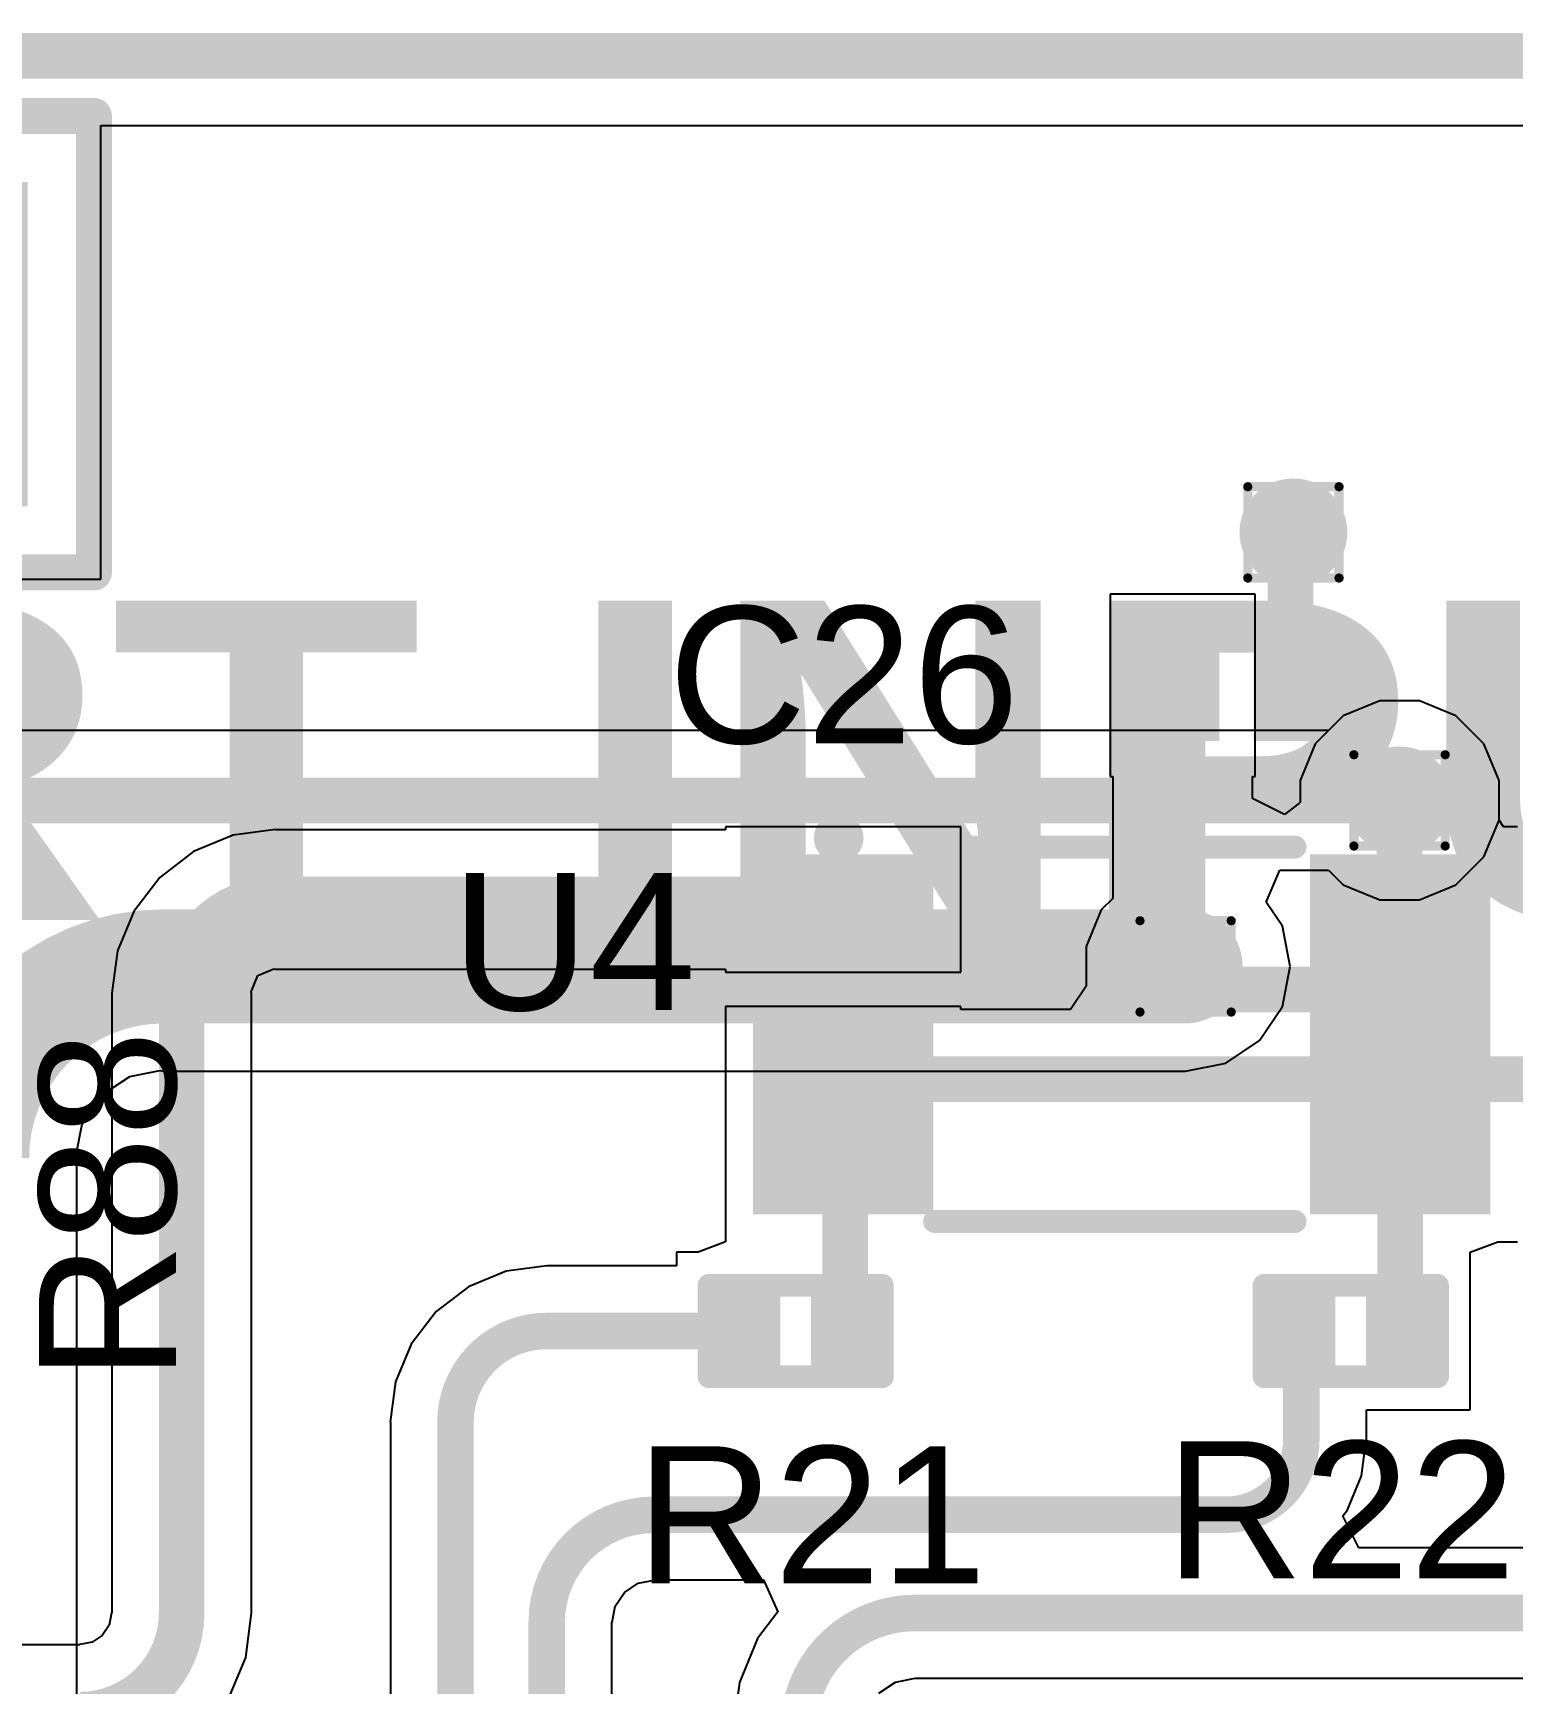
# Model space of a CAD drawing. Header units: inches. Extents: x -40 to 219, y 2 to 133.
# Drawn here: x 42.4 to 50.64, y 73.33 to 82.51 of the extents above; entities that cross this region are included whole.
import ezdxf

# ---------------------------------------------------------------- set-up
doc = ezdxf.new("R2010")
doc.units = ezdxf.units.IN
for name, color, linetype in [('Board Outline', 216, 'Continuous'), ('Bottom Layer', 5, 'Continuous'), ('Bottom Solder', 6, 'Continuous'), ('Drill Drawing', 1, 'Continuous'), ('Multi-Layer', 9, 'Continuous'), ('Pad Holes', 156, 'Continuous'), ('Top Layer', 1, 'Continuous'), ('Top Overlay', 2, 'Continuous'), ('Top Paste', 8, 'Continuous'), ('Top Solder', 216, 'Continuous'), ('Via Holes', 16, 'Continuous')]:
    doc.layers.add(name, color=color, linetype=linetype)
doc.styles.add('Arial', font='', dxfattribs={"height": 0.2})
doc.styles.add('Arial Black_Bold', font='', dxfattribs={"height": 0.2})
doc.styles.get('Arial').set_extended_font_data('Arial')
doc.styles.get('Arial Black_Bold').set_extended_font_data('Arial Black', bold=True)

# ---------------------------------------------------------------- blocks, each defined once
blk = doc.blocks.new('TXB0102DCUT_23')
at = {"layer": 'Top Layer'}
for points in [[(-1.94999991, 0.90000074), (-1.14999897, 0.90000074), (-1.14999897, 0.6000013399999999), (-1.94999991, 0.6000013399999999)], [(1.14999897, 0.90000074), (1.94999991, 0.90000074), (1.94999991, 0.6000013399999999), (1.14999897, 0.6000013399999999)], [(-1.94999991, 0.40000174), (-1.14999897, 0.40000174), (-1.14999897, 0.10000234), (-1.94999991, 0.10000234)], [(1.14999897, 0.40000174), (1.94999991, 0.40000174), (1.94999991, 0.10000234), (1.14999897, 0.10000234)], [(-1.94999991, -0.0999998), (-1.14999897, -0.0999998), (-1.14999897, -0.3999992), (-1.94999991, -0.3999992)], [(1.14999897, -0.0999998), (1.94999991, -0.0999998), (1.94999991, -0.3999992), (1.14999897, -0.3999992)], [(-1.94999991, -0.5999987999999999), (-1.14999897, -0.5999987999999999), (-1.14999897, -0.8999982), (-1.94999991, -0.8999982)], [(1.14999897, -0.5999987999999999), (1.94999991, -0.5999987999999999), (1.94999991, -0.8999982), (1.14999897, -0.8999982)]]:
    blk.add_hatch(color=1, dxfattribs=at).paths.add_polyline_path(points)
at = {"layer": 'Top Paste'}
for points in [[(-1.94999991, 0.90000074), (-1.14999897, 0.90000074), (-1.14999897, 0.6000013399999999), (-1.94999991, 0.6000013399999999)], [(1.14999897, 0.90000074), (1.94999991, 0.90000074), (1.94999991, 0.6000013399999999), (1.14999897, 0.6000013399999999)], [(-1.94999991, 0.40000174), (-1.14999897, 0.40000174), (-1.14999897, 0.10000234), (-1.94999991, 0.10000234)], [(1.14999897, 0.40000174), (1.94999991, 0.40000174), (1.94999991, 0.10000234), (1.14999897, 0.10000234)], [(-1.94999991, -0.0999998), (-1.14999897, -0.0999998), (-1.14999897, -0.3999992), (-1.94999991, -0.3999992)], [(1.14999897, -0.0999998), (1.94999991, -0.0999998), (1.94999991, -0.3999992), (1.14999897, -0.3999992)], [(-1.94999991, -0.5999987999999999), (-1.14999897, -0.5999987999999999), (-1.14999897, -0.8999982), (-1.94999991, -0.8999982)], [(1.14999897, -0.5999987999999999), (1.94999991, -0.5999987999999999), (1.94999991, -0.8999982), (1.14999897, -0.8999982)]]:
    blk.add_hatch(color=8, dxfattribs=at).paths.add_polyline_path(points)
at = {"layer": 'Top Solder'}
for points in [[(-2.05159991, 1.00160074), (-1.04839897, 1.00160074), (-1.04839897, 0.49840134), (-2.05159991, 0.49840134)], [(1.04839897, 1.00160074), (2.05159991, 1.00160074), (2.05159991, 0.49840134), (1.04839897, 0.49840134)], [(-2.05159991, 0.50160174), (-1.04839897, 0.50160174), (-1.04839897, -0.00159766), (-2.05159991, -0.00159766)], [(1.04839897, 0.50160174), (2.05159991, 0.50160174), (2.05159991, -0.00159766), (1.04839897, -0.00159766)], [(-2.05159991, 0.0016002), (-1.04839897, 0.0016002), (-1.04839897, -0.5015992), (-2.05159991, -0.5015992)], [(1.04839897, 0.0016002), (2.05159991, 0.0016002), (2.05159991, -0.5015992), (1.04839897, -0.5015992)], [(-2.05159991, -0.4983988), (-1.04839897, -0.4983988), (-1.04839897, -1.0015982), (-2.05159991, -1.0015982)], [(1.04839897, -0.4983988), (2.05159991, -0.4983988), (2.05159991, -1.0015982), (1.04839897, -1.0015982)]]:
    blk.add_hatch(color=216, dxfattribs=at).paths.add_polyline_path(points)
at = {"layer": 'Top Overlay'}
for points in [[(-1.5367, 1.09220254, 0.1999996, 0.1999996, 1), (-1.6129, 1.09220254, 0.1999996, 0.1999996, 1)], [(-1.6628999, 1.09220254, 0.0999998, 0.0999998, 1), (-1.5629001, 1.09220254, 0.0999998, 0.0999998, 1)], [(-1.5866999, 1.09220254, 0.0999998, 0.0999998, 1), (-1.4867001, 1.09220254, 0.0999998, 0.0999998, 1)], [(-1.07315, 1.0414, 0.0635, 0.0635, 1), (-1.00965, 1.0414, 0.0635, 0.0635, 1)], [(0.9334499999999999, 1.0414, 0.0635, 0.0635, 1), (0.99695, 1.0414, 0.0635, 0.0635, 1)], [(-1.07315, -1.04139746, 0.0635, 0.0635, 1), (-1.00965, -1.04139746, 0.0635, 0.0635, 1)], [(0.9334499999999999, -1.04139746, 0.0635, 0.0635, 1), (0.99695, -1.04139746, 0.0635, 0.0635, 1)]]:
    blk.add_lwpolyline(points, format="xyseb", close=True, dxfattribs=at)
for points in [[(-1.0414, 1.0414, 0.127, 0.127, 0), (0.9652, 1.0414, 0.127, 0.127, 0)], [(-1.0414, -1.04139746, 0.127, 0.127, 0), (0.9652, -1.04139746, 0.127, 0.127, 0)]]:
    blk.add_lwpolyline(points, format="xyseb", dxfattribs=at)
blk = doc.blocks.new('R___0201_94')
at = {"layer": 'Top Layer'}
for points in [[(-0.40999537, 0.18499963), (-0.13999591, 0.18499963), (-0.13999591, -0.18499963), (-0.40999537, -0.18499963)], [(0.14000099, 0.18499963), (0.41000045, 0.18499963), (0.41000045, -0.18499963), (0.14000099, -0.18499963)]]:
    blk.add_hatch(color=1, dxfattribs=at).paths.add_polyline_path(points)
at = {"layer": 'Top Paste'}
for points in [[(-0.40999537, 0.18499963), (-0.13999591, 0.18499963), (-0.13999591, -0.18499963), (-0.40999537, -0.18499963)], [(0.14000099, 0.18499963), (0.41000045, 0.18499963), (0.41000045, -0.18499963), (0.14000099, -0.18499963)]]:
    blk.add_hatch(color=8, dxfattribs=at).paths.add_polyline_path(points)
at = {"layer": 'Top Solder'}
for points in [[(-0.46499653, 0.24000079), (-0.08499475, 0.24000079), (-0.08499475, -0.24000079), (-0.46499653, -0.24000079)], [(0.08499983, 0.24000079), (0.46500161, 0.24000079), (0.46500161, -0.24000079), (0.08499983, -0.24000079)]]:
    blk.add_hatch(color=216, dxfattribs=at).paths.add_polyline_path(points)
at = {"layer": 'Top Overlay'}
for points in [[(-0.4826, -0.254, 0.127, 0.127, 0), (-0.4826, 0.254, 0.127, 0.127, 0)], [(-0.4826, 0.254, 0.127, 0.127, 0), (0.4826, 0.254, 0.127, 0.127, 0)], [(0.4826, -0.254, 0.127, 0.127, 0), (0.4826, 0.254, 0.127, 0.127, 0)], [(-0.4826, -0.254, 0.127, 0.127, 0), (0.4826, -0.254, 0.127, 0.127, 0)]]:
    blk.add_lwpolyline(points, format="xyseb", dxfattribs=at)
for points in [[(-0.51435, 0.254, 0.0635, 0.0635, 1), (-0.4508499999999999, 0.254, 0.0635, 0.0635, 1)], [(-0.51435, 0.254, 0.0635, 0.0635, 1), (-0.4508499999999999, 0.254, 0.0635, 0.0635, 1)], [(0.4508499999999999, 0.254, 0.0635, 0.0635, 1), (0.51435, 0.254, 0.0635, 0.0635, 1)], [(0.4508499999999999, 0.254, 0.0635, 0.0635, 1), (0.51435, 0.254, 0.0635, 0.0635, 1)], [(-0.51435, -0.254, 0.0635, 0.0635, 1), (-0.4508499999999999, -0.254, 0.0635, 0.0635, 1)], [(-0.51435, -0.254, 0.0635, 0.0635, 1), (-0.4508499999999999, -0.254, 0.0635, 0.0635, 1)], [(0.4508499999999999, -0.254, 0.0635, 0.0635, 1), (0.51435, -0.254, 0.0635, 0.0635, 1)], [(0.4508499999999999, -0.254, 0.0635, 0.0635, 1), (0.51435, -0.254, 0.0635, 0.0635, 1)]]:
    blk.add_lwpolyline(points, format="xyseb", close=True, dxfattribs=at)
blk = doc.blocks.new('R___0201_95')
at = {"layer": 'Top Layer'}
for points in [[(-0.40999537, 0.18499963), (-0.13999591, 0.18499963), (-0.13999591, -0.18499963), (-0.40999537, -0.18499963)], [(0.14000099, 0.18499963), (0.41000045, 0.18499963), (0.41000045, -0.18499963), (0.14000099, -0.18499963)]]:
    blk.add_hatch(color=1, dxfattribs=at).paths.add_polyline_path(points)
at = {"layer": 'Top Paste'}
for points in [[(-0.40999537, 0.18499963), (-0.13999591, 0.18499963), (-0.13999591, -0.18499963), (-0.40999537, -0.18499963)], [(0.14000099, 0.18499963), (0.41000045, 0.18499963), (0.41000045, -0.18499963), (0.14000099, -0.18499963)]]:
    blk.add_hatch(color=8, dxfattribs=at).paths.add_polyline_path(points)
at = {"layer": 'Top Solder'}
for points in [[(-0.46499653, 0.24000079), (-0.08499475, 0.24000079), (-0.08499475, -0.24000079), (-0.46499653, -0.24000079)], [(0.08499983, 0.24000079), (0.46500161, 0.24000079), (0.46500161, -0.24000079), (0.08499983, -0.24000079)]]:
    blk.add_hatch(color=216, dxfattribs=at).paths.add_polyline_path(points)
at = {"layer": 'Top Overlay'}
for points in [[(-0.4826, -0.254, 0.127, 0.127, 0), (-0.4826, 0.254, 0.127, 0.127, 0)], [(-0.4826, 0.254, 0.127, 0.127, 0), (0.4826, 0.254, 0.127, 0.127, 0)], [(0.4826, -0.254, 0.127, 0.127, 0), (0.4826, 0.254, 0.127, 0.127, 0)], [(-0.4826, -0.254, 0.127, 0.127, 0), (0.4826, -0.254, 0.127, 0.127, 0)]]:
    blk.add_lwpolyline(points, format="xyseb", dxfattribs=at)
for points in [[(-0.51435, 0.254, 0.0635, 0.0635, 1), (-0.4508499999999999, 0.254, 0.0635, 0.0635, 1)], [(-0.51435, 0.254, 0.0635, 0.0635, 1), (-0.4508499999999999, 0.254, 0.0635, 0.0635, 1)], [(0.4508499999999999, 0.254, 0.0635, 0.0635, 1), (0.51435, 0.254, 0.0635, 0.0635, 1)], [(0.4508499999999999, 0.254, 0.0635, 0.0635, 1), (0.51435, 0.254, 0.0635, 0.0635, 1)], [(-0.51435, -0.254, 0.0635, 0.0635, 1), (-0.4508499999999999, -0.254, 0.0635, 0.0635, 1)], [(-0.51435, -0.254, 0.0635, 0.0635, 1), (-0.4508499999999999, -0.254, 0.0635, 0.0635, 1)], [(0.4508499999999999, -0.254, 0.0635, 0.0635, 1), (0.51435, -0.254, 0.0635, 0.0635, 1)], [(0.4508499999999999, -0.254, 0.0635, 0.0635, 1), (0.51435, -0.254, 0.0635, 0.0635, 1)]]:
    blk.add_lwpolyline(points, format="xyseb", close=True, dxfattribs=at)
blk = doc.blocks.new('HDR1X5__147')
at = {"layer": 'Bottom Layer'}
blk.add_hatch(color=5, dxfattribs=at).paths.add_polyline_path([(-0.7999996699999999, 0.7999996699999999), (0.7999996699999999, 0.7999996699999999), (0.7999996699999999, -0.7999996699999999), (-0.7999996699999999, -0.7999996699999999)])
h = blk.add_hatch(color=5, dxfattribs=at)
edge = h.paths.add_edge_path()
edge.add_arc((2.54, 0), 0.7999984, 0, 360)
h = blk.add_hatch(color=5, dxfattribs=at)
edge = h.paths.add_edge_path()
edge.add_arc((5.08000254, 0), 0.7999984, 0, 360)
h = blk.add_hatch(color=5, dxfattribs=at)
edge = h.paths.add_edge_path()
edge.add_arc((7.61999746, 0), 0.7999984, 0, 360)
h = blk.add_hatch(color=5, dxfattribs=at)
edge = h.paths.add_edge_path()
edge.add_arc((10.16, 0), 0.7999984, 0, 360)
at = {"layer": 'Bottom Solder'}
blk.add_hatch(color=6, dxfattribs=at).paths.add_polyline_path([(-0.90159967, 0.90159967), (0.90159967, 0.90159967), (0.90159967, -0.90159967), (-0.90159967, -0.90159967)])
h = blk.add_hatch(color=6, dxfattribs=at)
edge = h.paths.add_edge_path()
edge.add_arc((2.54, 0), 0.9015983999999999, 0, 360)
h = blk.add_hatch(color=6, dxfattribs=at)
edge = h.paths.add_edge_path()
edge.add_arc((5.08000254, 0), 0.9015983999999999, 0, 360)
h = blk.add_hatch(color=6, dxfattribs=at)
edge = h.paths.add_edge_path()
edge.add_arc((7.61999746, 0), 0.9015983999999999, 0, 360)
h = blk.add_hatch(color=6, dxfattribs=at)
edge = h.paths.add_edge_path()
edge.add_arc((10.16, 0), 0.9015983999999999, 0, 360)
at = {"layer": 'Multi-Layer'}
blk.add_hatch(color=9, dxfattribs=at).paths.add_polyline_path([(-0.7999996699999999, 0.7999996699999999), (0.7999996699999999, 0.7999996699999999), (0.7999996699999999, -0.7999996699999999), (-0.7999996699999999, -0.7999996699999999)])
h = blk.add_hatch(color=9, dxfattribs=at)
edge = h.paths.add_edge_path()
edge.add_arc((2.54, 0), 0.7999984, 0, 360)
h = blk.add_hatch(color=9, dxfattribs=at)
edge = h.paths.add_edge_path()
edge.add_arc((5.08000254, 0), 0.7999984, 0, 360)
h = blk.add_hatch(color=9, dxfattribs=at)
edge = h.paths.add_edge_path()
edge.add_arc((7.61999746, 0), 0.7999984, 0, 360)
h = blk.add_hatch(color=9, dxfattribs=at)
edge = h.paths.add_edge_path()
edge.add_arc((10.16, 0), 0.7999984, 0, 360)
at = {"layer": 'Pad Holes'}
h = blk.add_hatch(color=7, dxfattribs=at)
edge = h.paths.add_edge_path()
edge.add_arc((0, 0), 0.47500032, 0, 360)
h = blk.add_hatch(color=7, dxfattribs=at)
edge = h.paths.add_edge_path()
edge.add_arc((2.54, 0), 0.47500032, 0, 360)
h = blk.add_hatch(color=7, dxfattribs=at)
edge = h.paths.add_edge_path()
edge.add_arc((5.08000254, 0), 0.47500032, 0, 360)
h = blk.add_hatch(color=7, dxfattribs=at)
edge = h.paths.add_edge_path()
edge.add_arc((7.61999746, 0), 0.47500032, 0, 360)
h = blk.add_hatch(color=7, dxfattribs=at)
edge = h.paths.add_edge_path()
edge.add_arc((10.16, 0), 0.47500032, 0, 360)
at = {"layer": 'Top Layer'}
blk.add_hatch(color=1, dxfattribs=at).paths.add_polyline_path([(-0.7999996699999999, 0.7999996699999999), (0.7999996699999999, 0.7999996699999999), (0.7999996699999999, -0.7999996699999999), (-0.7999996699999999, -0.7999996699999999)])
h = blk.add_hatch(color=1, dxfattribs=at)
edge = h.paths.add_edge_path()
edge.add_arc((2.54, 0), 0.7999984, 0, 360)
h = blk.add_hatch(color=1, dxfattribs=at)
edge = h.paths.add_edge_path()
edge.add_arc((5.08000254, 0), 0.7999984, 0, 360)
h = blk.add_hatch(color=1, dxfattribs=at)
edge = h.paths.add_edge_path()
edge.add_arc((7.61999746, 0), 0.7999984, 0, 360)
h = blk.add_hatch(color=1, dxfattribs=at)
edge = h.paths.add_edge_path()
edge.add_arc((10.16, 0), 0.7999984, 0, 360)
at = {"layer": 'Top Solder'}
blk.add_hatch(color=216, dxfattribs=at).paths.add_polyline_path([(-0.90159967, 0.90159967), (0.90159967, 0.90159967), (0.90159967, -0.90159967), (-0.90159967, -0.90159967)])
h = blk.add_hatch(color=216, dxfattribs=at)
edge = h.paths.add_edge_path()
edge.add_arc((2.54, 0), 0.9015983999999999, 0, 360)
h = blk.add_hatch(color=216, dxfattribs=at)
edge = h.paths.add_edge_path()
edge.add_arc((5.08000254, 0), 0.9015983999999999, 0, 360)
h = blk.add_hatch(color=216, dxfattribs=at)
edge = h.paths.add_edge_path()
edge.add_arc((7.61999746, 0), 0.9015983999999999, 0, 360)
h = blk.add_hatch(color=216, dxfattribs=at)
edge = h.paths.add_edge_path()
edge.add_arc((10.16, 0), 0.9015983999999999, 0, 360)
at = {"layer": 'Top Overlay'}
for points in [[(-1.27, 1.27, 0.1999996, 0.1999996, 0), (-1.27, -1.27, 0.1999996, 0.1999996, 0)], [(11.43, 1.27, 0.1999996, 0.1999996, 0), (-1.27, 1.27, 0.1999996, 0.1999996, 0)], [(11.43, 1.27, 0.1999996, 0.1999996, 0), (11.43, -1.27, 0.1999996, 0.1999996, 0)], [(11.43, -1.27, 0.1999996, 0.1999996, 0), (-1.27, -1.27, 0.1999996, 0.1999996, 0)]]:
    blk.add_lwpolyline(points, format="xyseb", dxfattribs=at)
for points in [[(-1.3199999, 1.27, 0.0999998, 0.0999998, 1), (-1.2200001, 1.27, 0.0999998, 0.0999998, 1)], [(-1.3199999, 1.27, 0.0999998, 0.0999998, 1), (-1.2200001, 1.27, 0.0999998, 0.0999998, 1)], [(11.3800001, 1.27, 0.0999998, 0.0999998, 1), (11.4799999, 1.27, 0.0999998, 0.0999998, 1)], [(11.3800001, 1.27, 0.0999998, 0.0999998, 1), (11.4799999, 1.27, 0.0999998, 0.0999998, 1)], [(-1.3199999, -1.27, 0.0999998, 0.0999998, 1), (-1.2200001, -1.27, 0.0999998, 0.0999998, 1)], [(-1.3199999, -1.27, 0.0999998, 0.0999998, 1), (-1.2200001, -1.27, 0.0999998, 0.0999998, 1)], [(11.3800001, -1.27, 0.0999998, 0.0999998, 1), (11.4799999, -1.27, 0.0999998, 0.0999998, 1)], [(11.3800001, -1.27, 0.0999998, 0.0999998, 1), (11.4799999, -1.27, 0.0999998, 0.0999998, 1)]]:
    blk.add_lwpolyline(points, format="xyseb", close=True, dxfattribs=at)
blk = doc.blocks.new('CAP_0201_186')
at = {"layer": 'Top Layer'}
for points in [[(-0.44999656, 0.254), (-0.14999716, 0.254), (-0.14999716, -0.254), (-0.44999656, -0.254)], [(0.15000732, 0.25400254), (0.45000672, 0.25400254), (0.45000672, -0.25399746), (0.15000732, -0.25399746)]]:
    blk.add_hatch(color=1, dxfattribs=at).paths.add_polyline_path(points)
at = {"layer": 'Top Paste'}
for points in [[(-0.44999656, 0.254), (-0.14999716, 0.254), (-0.14999716, -0.254), (-0.44999656, -0.254)], [(0.15000732, 0.25400254), (0.45000672, 0.25400254), (0.45000672, -0.25399746), (0.15000732, -0.25399746)]]:
    blk.add_hatch(color=8, dxfattribs=at).paths.add_polyline_path(points)
at = {"layer": 'Top Solder'}
for points in [[(-0.50499772, 0.30900116), (-0.094996, 0.30900116), (-0.094996, -0.30900116), (-0.50499772, -0.30900116)], [(0.09500615999999999, 0.3090036999999999), (0.50500788, 0.3090036999999999), (0.50500788, -0.30899862), (0.09500615999999999, -0.30899862)]]:
    blk.add_hatch(color=216, dxfattribs=at).paths.add_polyline_path(points)
at = {"layer": 'Top Overlay'}
for points in [[(-0.20319746, 0.2286, 0.127, 0.127, 0), (-0.53339492, 0.22860254, 0.127, 0.127, 0)], [(-0.53339492, 0.22860254, 0.127, 0.127, 0), (-0.53339492, -0.22860254, 0.127, 0.127, 0)], [(0.53340508, 0.2286, 0.127, 0.127, 0), (0.20320508, 0.22860254, 0.127, 0.127, 0)], [(0.53340508, 0.2286, 0.127, 0.127, 0), (0.53340508, -0.2286, 0.127, 0.127, 0)], [(-0.20319746, -0.2286, 0.127, 0.127, 0), (-0.53339492, -0.22860254, 0.127, 0.127, 0)], [(0.53340508, -0.2286, 0.127, 0.127, 0), (0.20320508, -0.22860254, 0.127, 0.127, 0)]]:
    blk.add_lwpolyline(points, format="xyseb", dxfattribs=at)
for points in [[(-0.5651449199999999, 0.22860254, 0.0635, 0.0635, 1), (-0.50164492, 0.22860254, 0.0635, 0.0635, 1)], [(-0.5651449199999999, 0.22860254, 0.0635, 0.0635, 1), (-0.50164492, 0.22860254, 0.0635, 0.0635, 1)], [(-0.23494746, 0.2286, 0.0635, 0.0635, 1), (-0.17144746, 0.2286, 0.0635, 0.0635, 1)], [(0.17145508, 0.22860254, 0.0635, 0.0635, 1), (0.23495508, 0.22860254, 0.0635, 0.0635, 1)], [(0.5016550799999999, 0.2286, 0.0635, 0.0635, 1), (0.56515508, 0.2286, 0.0635, 0.0635, 1)], [(0.5016550799999999, 0.2286, 0.0635, 0.0635, 1), (0.56515508, 0.2286, 0.0635, 0.0635, 1)], [(-0.5651449199999999, -0.22860254, 0.0635, 0.0635, 1), (-0.50164492, -0.22860254, 0.0635, 0.0635, 1)], [(-0.5651449199999999, -0.22860254, 0.0635, 0.0635, 1), (-0.50164492, -0.22860254, 0.0635, 0.0635, 1)], [(-0.23494746, -0.2286, 0.0635, 0.0635, 1), (-0.17144746, -0.2286, 0.0635, 0.0635, 1)], [(0.17145508, -0.22860254, 0.0635, 0.0635, 1), (0.23495508, -0.22860254, 0.0635, 0.0635, 1)], [(0.5016550799999999, -0.2286, 0.0635, 0.0635, 1), (0.56515508, -0.2286, 0.0635, 0.0635, 1)], [(0.5016550799999999, -0.2286, 0.0635, 0.0635, 1), (0.56515508, -0.2286, 0.0635, 0.0635, 1)]]:
    blk.add_lwpolyline(points, format="xyseb", close=True, dxfattribs=at)

msp = doc.modelspace()

# ---------------------------------------------------------------- hatches: boundary and pattern name
at = {"layer": 'Bottom Layer'}
h = msp.add_hatch(color=5, dxfattribs=at)
edge = h.paths.add_edge_path()
edge.add_arc((49.41835938, 79.73070159999999), 0.2999994, 0, 360)
h = msp.add_hatch(color=5, dxfattribs=at)
edge = h.paths.add_edge_path()
edge.add_arc((50.00932847999999, 78.23938378), 0.2999994, 0, 360)
h = msp.add_hatch(color=5, dxfattribs=at)
edge = h.paths.add_edge_path()
edge.add_arc((48.81859934, 77.31583724), 0.2999994, 0, 360)
at = {"layer": 'Top Layer'}
h = msp.add_hatch(color=1, dxfattribs=at)
edge = h.paths.add_edge_path()
edge.add_arc((49.41835938, 79.73070159999999), 0.2999994, 0, 360)
h = msp.add_hatch(color=1, dxfattribs=at)
edge = h.paths.add_edge_path()
edge.add_arc((50.00932847999999, 78.23938378), 0.2999994, 0, 360)
h = msp.add_hatch(color=1, dxfattribs=at)
edge = h.paths.add_edge_path()
edge.add_arc((48.81859934, 77.31583724), 0.2999994, 0, 360)
at = {"layer": 'Via Holes'}
h = msp.add_hatch(color=7, dxfattribs=at)
edge = h.paths.add_edge_path()
edge.add_arc((49.41835938, 79.73070159999999), 0.1499997, 0, 360)
h = msp.add_hatch(color=7, dxfattribs=at)
edge = h.paths.add_edge_path()
edge.add_arc((50.00932847999999, 78.23938378), 0.1499997, 0, 360)
h = msp.add_hatch(color=7, dxfattribs=at)
edge = h.paths.add_edge_path()
edge.add_arc((48.81859934, 77.31583724), 0.1499997, 0, 360)

# ---------------------------------------------------------------- linework, layer by layer
at = {"layer": 'Board Outline'}
msp.add_lwpolyline([(3.39279992, 82.38200185999999, 0.254, 0.254, 0), (85.39280102, 82.38200185999999, 0.254, 0.254, 0)], format="xyseb", dxfattribs=at)
at = {"layer": 'Bottom Layer'}
for p, q in [((42.78061802, 79.46956166), (42.78061802, 81.99354949999999)), ((42.78061802, 81.99354949999999), (85.62950362, 81.99354949999999)), ((40.16462122, 79.46956166), (42.78061802, 79.46956166)), ((49.89913058, 78.79338317999999), (49.69551402, 78.70904248)), ((50.11952638, 78.79338317999999), (49.89913058, 78.79338317999999)), ((50.32314294, 78.70904248), (50.11952638, 78.79338317999999)), ((49.69551402, 78.70904248), (49.61432038, 78.62784884)), ((50.47898718, 78.55319824), (50.32314294, 78.70904248)), ((49.61432038, 78.62784884), (24.49425378, 78.62784884)), ((50.56332788, 78.34958168), (50.47898718, 78.55319824)), ((50.56332788, 78.12918588), (50.56332788, 78.34958168)), ((50.47898718, 77.92556932), (50.56332788, 78.12918588)), ((49.26720906, 77.67311872), (49.34213905999999, 77.85091872)), ((49.34213905999999, 77.85091872), (49.61432038, 77.85091872)), ((49.61432038, 77.85091872), (49.69551402, 77.76972508)), ((50.32314294, 77.76972508), (50.47898718, 77.92556932)), ((49.69551402, 77.76972508), (49.89913058, 77.68538437999999)), ((50.11952638, 77.68538437999999), (50.32314294, 77.76972508)), ((49.35693964, 77.53882637999999), (49.26720906, 77.67311872)), ((49.89913058, 77.68538437999999), (50.11952638, 77.68538437999999)), ((49.40129566, 77.31583724), (49.35693964, 77.53882637999999)), ((49.35693964, 77.0928481), (49.40129566, 77.31583724)), ((49.23062797999999, 76.9038086), (49.35693964, 77.0928481)), ((49.04158847999999, 76.77749693999999), (49.23062797999999, 76.9038086)), ((48.81859934, 76.73314092), (49.04158847999999, 76.77749693999999)), ((42.78268303999999, 76.59723822), (42.94200453999999, 76.70369216)), ((42.94200453999999, 76.70369216), (43.10999506, 76.7371084)), ((43.10999506, 76.7371084), (43.12993406, 76.73314092)), ((43.12993406, 76.73314092), (48.81859934, 76.73314092)), ((42.67622909999999, 76.43791671999999), (42.78268303999999, 76.59723822)), ((42.64281286, 76.26992619999999), (42.67622909999999, 76.43791671999999)), ((42.64678034, 76.2499872), (42.64281286, 76.26992619999999)), ((42.64678034, 72.40453387999999), (42.64678034, 76.2499872))]:
    msp.add_line(p, q, dxfattribs=at)
for points in [[(23.06718526, 78.23938378, 0.254, 0.254, 0), (50.0024019, 78.23938378, 0.254, 0.254, 0)], [(42.06408402, 76.2499872, 0.635, 0.635, -0.4142135623730951), (43.12993406, 77.31583724, 0.635, 0.635, 0)], [(43.12993406, 77.31583724, 0.635, 0.635, 0), (48.81859934, 77.31583724, 0.635, 0.635, 0)]]:
    msp.add_lwpolyline(points, format="xyseb", dxfattribs=at)
for points in [[(49.9389019, 78.23938378, 0.127, 0.127, 1), (50.0659019, 78.23938378, 0.127, 0.127, 1)], [(42.97118406, 77.31583724, 0.3175, 0.3175, 1), (43.28868406, 77.31583724, 0.3175, 0.3175, 1)], [(42.97118406, 77.31583724, 0.3175, 0.3175, 1), (43.28868406, 77.31583724, 0.3175, 0.3175, 1)], [(48.65984933999999, 77.31583724, 0.3175, 0.3175, 1), (48.97734934, 77.31583724, 0.3175, 0.3175, 1)]]:
    msp.add_lwpolyline(points, format="xyseb", close=True, dxfattribs=at)
at = {"layer": 'Drill Drawing'}
for points in [[(49.16435938, 79.9847016, 0.0508, 0.0508, 0), (49.67235938, 79.9847016, 0.0508, 0.0508, 0)], [(49.16435938, 79.4767016, 0.0508, 0.0508, 0), (49.16435938, 79.9847016, 0.0508, 0.0508, 0)], [(49.67235938, 79.4767016, 0.0508, 0.0508, 0), (49.67235938, 79.9847016, 0.0508, 0.0508, 0)], [(49.16435938, 79.4767016, 0.0508, 0.0508, 0), (49.67235938, 79.4767016, 0.0508, 0.0508, 0)], [(49.75532848, 78.49338378, 0.0508, 0.0508, 0), (50.26332848, 78.49338378, 0.0508, 0.0508, 0)], [(49.75532848, 77.98538378, 0.0508, 0.0508, 0), (49.75532848, 78.49338378, 0.0508, 0.0508, 0)], [(50.26332848, 77.98538378, 0.0508, 0.0508, 0), (50.26332848, 78.49338378, 0.0508, 0.0508, 0)], [(49.75532848, 77.98538378, 0.0508, 0.0508, 0), (50.26332848, 77.98538378, 0.0508, 0.0508, 0)], [(48.56459933999999, 77.56983724, 0.0508, 0.0508, 0), (49.07259934, 77.56983724, 0.0508, 0.0508, 0)], [(48.56459933999999, 77.06183724, 0.0508, 0.0508, 0), (48.56459933999999, 77.56983724, 0.0508, 0.0508, 0)], [(49.07259934, 77.06183724, 0.0508, 0.0508, 0), (49.07259934, 77.56983724, 0.0508, 0.0508, 0)], [(48.56459933999999, 77.06183724, 0.0508, 0.0508, 0), (49.07259934, 77.06183724, 0.0508, 0.0508, 0)]]:
    msp.add_lwpolyline(points, format="xyseb", dxfattribs=at)
for points in [[(49.15165938, 79.9847016, 0.0254, 0.0254, 1), (49.17705938, 79.9847016, 0.0254, 0.0254, 1)], [(49.15165938, 79.9847016, 0.0254, 0.0254, 1), (49.17705938, 79.9847016, 0.0254, 0.0254, 1)], [(49.65965937999999, 79.9847016, 0.0254, 0.0254, 1), (49.68505938, 79.9847016, 0.0254, 0.0254, 1)], [(49.65965937999999, 79.9847016, 0.0254, 0.0254, 1), (49.68505938, 79.9847016, 0.0254, 0.0254, 1)], [(49.15165938, 79.4767016, 0.0254, 0.0254, 1), (49.17705938, 79.4767016, 0.0254, 0.0254, 1)], [(49.15165938, 79.4767016, 0.0254, 0.0254, 1), (49.17705938, 79.4767016, 0.0254, 0.0254, 1)], [(49.65965937999999, 79.4767016, 0.0254, 0.0254, 1), (49.68505938, 79.4767016, 0.0254, 0.0254, 1)], [(49.65965937999999, 79.4767016, 0.0254, 0.0254, 1), (49.68505938, 79.4767016, 0.0254, 0.0254, 1)], [(49.74262847999999, 78.49338378, 0.0254, 0.0254, 1), (49.76802848, 78.49338378, 0.0254, 0.0254, 1)], [(49.74262847999999, 78.49338378, 0.0254, 0.0254, 1), (49.76802848, 78.49338378, 0.0254, 0.0254, 1)], [(50.25062848, 78.49338378, 0.0254, 0.0254, 1), (50.27602848, 78.49338378, 0.0254, 0.0254, 1)], [(50.25062848, 78.49338378, 0.0254, 0.0254, 1), (50.27602848, 78.49338378, 0.0254, 0.0254, 1)], [(49.74262847999999, 77.98538378, 0.0254, 0.0254, 1), (49.76802848, 77.98538378, 0.0254, 0.0254, 1)], [(49.74262847999999, 77.98538378, 0.0254, 0.0254, 1), (49.76802848, 77.98538378, 0.0254, 0.0254, 1)], [(50.25062848, 77.98538378, 0.0254, 0.0254, 1), (50.27602848, 77.98538378, 0.0254, 0.0254, 1)], [(50.25062848, 77.98538378, 0.0254, 0.0254, 1), (50.27602848, 77.98538378, 0.0254, 0.0254, 1)], [(48.55189934, 77.56983724, 0.0254, 0.0254, 1), (48.57729934, 77.56983724, 0.0254, 0.0254, 1)], [(48.55189934, 77.56983724, 0.0254, 0.0254, 1), (48.57729934, 77.56983724, 0.0254, 0.0254, 1)], [(49.05989934, 77.56983724, 0.0254, 0.0254, 1), (49.08529934, 77.56983724, 0.0254, 0.0254, 1)], [(49.05989934, 77.56983724, 0.0254, 0.0254, 1), (49.08529934, 77.56983724, 0.0254, 0.0254, 1)], [(48.55189934, 77.06183724, 0.0254, 0.0254, 1), (48.57729934, 77.06183724, 0.0254, 0.0254, 1)], [(48.55189934, 77.06183724, 0.0254, 0.0254, 1), (48.57729934, 77.06183724, 0.0254, 0.0254, 1)], [(49.05989934, 77.06183724, 0.0254, 0.0254, 1), (49.08529934, 77.06183724, 0.0254, 0.0254, 1)], [(49.05989934, 77.06183724, 0.0254, 0.0254, 1), (49.08529934, 77.06183724, 0.0254, 0.0254, 1)]]:
    msp.add_lwpolyline(points, format="xyseb", close=True, dxfattribs=at)
at = {"layer": 'Top Layer'}
for p, q in [((42.78061802, 79.46956166), (42.78061802, 81.99354949999999)), ((42.78061802, 81.99354949999999), (69.91166611999999, 81.99354949999999)), ((41.99057134, 79.46956166), (42.78061802, 79.46956166)), ((49.20582742, 79.3876238), (48.39782802, 79.3876238)), ((48.39782802, 79.3876238), (48.39782802, 78.3716238)), ((49.20582742, 78.3716238), (49.20582742, 79.3876238)), ((49.89913058, 78.79338317999999), (49.69551402, 78.70904248)), ((50.11952638, 78.79338317999999), (49.89913058, 78.79338317999999)), ((50.32314294, 78.70904248), (50.11952638, 78.79338317999999)), ((49.69551402, 78.70904248), (49.53966978, 78.55319824)), ((50.47898718, 78.55319824), (50.32314294, 78.70904248)), ((49.53966978, 78.55319824), (49.45532907999999, 78.34958168)), ((50.56332788, 78.34958168), (50.47898718, 78.55319824)), ((48.39782802, 78.3716238), (48.41336266, 78.3716238)), ((48.41336266, 78.3716238), (48.41336266, 77.69407371999999)), ((49.19029278, 78.24972666), (49.19029278, 78.3716238)), ((49.19029278, 78.3716238), (49.20582742, 78.3716238)), ((49.45532907999999, 78.34958168), (49.45532907999999, 78.22972161999999)), ((50.56332788, 78.12918841999999), (50.56332788, 78.34958168)), ((49.36809278, 78.16058535999998), (49.19029278, 78.24972666)), ((49.44940834, 78.22129644), (49.36809278, 78.16058535999998)), ((49.45532907999999, 78.22972161999999), (49.44940834, 78.22129644)), ((50.58817415999999, 78.09200281999999), (50.56332788, 78.12918841999999)), ((43.51704276, 78.04576211999999), (43.2973861, 77.95477678)), ((43.75276492, 78.07679584), (43.51704276, 78.04576211999999)), ((43.75276492, 78.07646817999999), (43.75276492, 78.07679584)), ((46.25855874, 78.07646817999999), (43.75276492, 78.07646817999999)), ((47.56655713999999, 78.09200281999999), (46.25855874, 78.09200281999999)), ((46.25855874, 78.09200281999999), (46.25855874, 78.07646817999999)), ((47.56655713999999, 77.28400341999999), (47.56655713999999, 78.09200281999999)), ((50.66655602, 78.09200281999999), (50.58817415999999, 78.09200281999999)), ((43.2973861, 77.95477678), (43.10876316, 77.81003996)), ((43.10876316, 77.81003996), (42.96402634, 77.62141702)), ((48.41336266, 77.69407371999999), (48.34894064, 77.6296517)), ((42.96402634, 77.62141702), (42.873041, 77.40176036)), ((48.34894064, 77.6296517), (48.26459994, 77.42603514)), ((42.873041, 77.40176036), (42.84200728, 77.16603819999999)), ((48.26459994, 77.42603514), (48.26459994, 77.20564188)), ((43.65459392, 77.2642092), (43.74406542, 77.30126779999999)), ((43.74406542, 77.30126779999999), (43.75276492, 77.29953805999999)), ((43.75276492, 77.29953805999999), (46.25855874, 77.29953805999999)), ((46.25855874, 77.29953805999999), (46.25855874, 77.28400341999999)), ((43.61753531999999, 77.1747377), (43.65459392, 77.2642092)), ((46.25855874, 77.28400341999999), (47.56655713999999, 77.28400341999999)), ((42.84200728, 77.16603819999999), (42.84233494, 77.16603819999999)), ((42.84233494, 77.16603819999999), (42.84233494, 73.71828283999999)), ((43.61926506, 77.16603819999999), (43.61753531999999, 77.1747377)), ((43.61926506, 73.71828283999999), (43.61926506, 77.16603819999999)), ((48.26459994, 77.20564188), (48.1782882, 77.07646763999999)), ((47.56655713999999, 77.09200227999999), (46.25855874, 77.09200227999999)), ((46.25855874, 77.09200227999999), (46.25855874, 76.28400288)), ((47.56655713999999, 77.07646763999999), (47.56655713999999, 77.09200227999999)), ((48.1782882, 77.07646763999999), (47.56655713999999, 77.07646763999999)), ((46.25855874, 76.28400288), (46.25855874, 75.78400642)), ((46.25855874, 75.78400642), (46.10471602, 75.726163)), ((50.40156798, 75.7259979), (50.55534466, 75.78400388)), ((50.55534466, 75.78400388), (50.66655348, 75.78400388)), ((45.2628, 75.650217), (45.03735468, 75.6205371)), ((45.2628, 75.64973185999999), (45.2628, 75.650217)), ((45.98431494, 75.64973185999999), (45.2628, 75.64973185999999)), ((46.10471602, 75.726163), (45.98431494, 75.726163)), ((45.98431494, 75.726163), (45.98431494, 75.64973185999999)), ((50.40156798, 74.84800372), (50.40156798, 75.7259979)), ((45.03735468, 75.6205371), (44.82727381999999, 75.53351923999999)), ((44.82727381999999, 75.53351923999999), (44.64687285999999, 75.39509178)), ((44.64687285999999, 75.39509178), (44.5084454, 75.21469082)), ((44.5084454, 75.21469082), (44.42142754, 75.00460996)), ((44.42142754, 75.00460996), (44.39174764, 74.77916463999999)), ((49.82514037999999, 74.68293419999999), (49.82514037999999, 74.84800372)), ((49.82514037999999, 74.84800372), (50.40156798, 74.84800372)), ((44.39174764, 74.77916463999999), (44.39223277999999, 74.77916463999999)), ((44.39223277999999, 74.77916463999999), (44.39223277999999, 72.263)), ((49.79825956, 74.48096863999999), (49.82427678, 74.6785908)), ((49.82427678, 74.6785908), (49.82514037999999, 74.68293419999999)), ((49.72030187999999, 74.2927648), (49.79825956, 74.48096863999999)), ((49.69412464, 74.25865006), (49.72030187999999, 74.2927648)), ((49.78180798, 74.08085006), (49.69412464, 74.25865006)), ((52.87013047999999, 74.08085006), (49.78180798, 74.08085006)), ((45.86073631999999, 73.90106886), (45.86073631999999, 73.9023033)), ((45.86073631999999, 73.9023033), (46.4695794, 73.9023033)), ((46.4695794, 73.9023033), (46.5495259, 73.7245033)), ((45.64442484, 73.7565327), (45.69517912, 73.8324914)), ((45.69517912, 73.8324914), (45.77113782, 73.88324568)), ((45.77113782, 73.88324568), (45.86073631999999, 73.90106886)), ((42.84048074, 73.71828283999999), (42.82708732, 73.65094489999998)), ((42.84233494, 73.71828283999999), (42.84048074, 73.71828283999999)), ((43.58741854, 73.47099352000001), (43.61997372, 73.71828283999999)), ((43.61997372, 73.71828283999999), (43.61926506, 73.71828283999999)), ((45.62660166, 73.66693419999999), (45.64442484, 73.7565327)), ((46.5495259, 73.7245033), (46.43587867999999, 73.57639336)), ((42.82708732, 73.65094489999998), (42.78894159999999, 73.5938584)), ((45.62536722, 70.993), (45.62536722, 73.66693419999999)), ((45.62536722, 73.66693419999999), (45.62660166, 73.66693419999999)), ((42.66451716, 73.54046505999999), (41.79083336, 73.54046505999999)), ((42.7318551, 73.55571268), (42.66451716, 73.54231926)), ((42.66451716, 73.54231926), (42.66451716, 73.54046505999999)), ((42.78894159999999, 73.5938584), (42.7318551, 73.55571268)), ((46.43587867999999, 73.57639336), (46.33474858, 73.33224347999999)), ((43.49196788, 73.24055455999999), (43.58741854, 73.47099352000001)), ((47.20340826, 73.33375224), (47.31255968, 73.35546416)), ((47.31255968, 73.35546416), (47.31255968, 73.35571562)), ((47.31255968, 73.35571562), (52.87013047999999, 73.35571562)), ((46.33474858, 73.33224347999999), (46.30025538, 73.07024247999999)), ((47.11087606, 73.27192356), (47.20340826, 73.33375224))]:
    msp.add_line(p, q, dxfattribs=at)
for points in [[(49.4018316, 79.55290159999998, 0.254, 0.254, 0), (49.4018316, 79.73070159999999, 0.254, 0.254, 0)], [(49.4018316, 79.55290159999998, 0.254, 0.254, 0), (49.41835938, 79.55290159999998, 0.254, 0.254, 0)], [(49.4018316, 78.87962634, 0.254, 0.254, 0), (49.4018316, 79.55290159999998, 0.254, 0.254, 0)], [(48.80182772, 77.42484896, 0.254, 0.254, 0), (48.80182772, 78.8796238, 0.254, 0.254, 0)], [(50.00932847999999, 77.69123146, 0.254, 0.254, 0), (50.00932847999999, 78.23938632, 0.254, 0.254, 0)], [(43.2308, 77.16603819999999, 0.254, 0.254, -0.4142135623730951), (43.75276492, 77.68800311999999, 0.254, 0.254, 0)], [(43.75276492, 77.68800311999999, 0.254, 0.254, 0), (46.91255794, 77.68800311999999, 0.254, 0.254, 0)], [(50.00932847999999, 77.69123146, 0.254, 0.254, 0), (50.01255681999999, 77.68800311999999, 0.254, 0.254, 0)], [(49.03867255999999, 77.18800412, 0.254, 0.254, -0.4142135623730951), (48.80182772, 77.42484896, 0.254, 0.254, 0)], [(49.03867255999999, 77.18800412, 0.254, 0.254, 0), (50.01255681999999, 77.18800412, 0.254, 0.254, 0)], [(43.2308, 73.71828283999999, 0.254, 0.254, 0), (43.2308, 77.16603819999999, 0.254, 0.254, 0)], [(46.91255794, 76.68800258, 0.254, 0.254, 0), (50.01255681999999, 76.68800258, 0.254, 0.254, 0)], [(50.01255681999999, 76.68800258, 0.254, 0.254, 0), (51.28135031999999, 76.68800258, 0.254, 0.254, 0)], [(46.91255794, 76.18800357999999, 0.254, 0.254, 0), (46.92330976, 76.18800357999999, 0.254, 0.254, 0)], [(46.92330976, 75.28716464, 0.254, 0.254, 0), (46.92330976, 76.18800357999999, 0.254, 0.254, 0)], [(50.01255681999999, 76.18800357999999, 0.254, 0.254, 0), (50.01256952, 76.18800357999999, 0.254, 0.254, 0)], [(50.01256952, 75.28700208, 0.254, 0.254, 0), (50.01256952, 76.18800357999999, 0.254, 0.254, 0)], [(44.7548, 74.77916463999999, 0.2032, 0.2032, -0.4142135623730951), (45.2628, 75.28716464, 0.2032, 0.2032, 0)], [(45.2628, 75.28716464, 0.2032, 0.2032, 0), (46.37331339999999, 75.28716464, 0.2032, 0.2032, 0)], [(49.46257316, 74.68293419999999, 0.2032, 0.2032, 0), (49.46257316, 75.10200118, 0.2032, 0.2032, 0)], [(44.7548, 72.263, 0.2032, 0.2032, 0), (44.7548, 74.77916463999999, 0.2032, 0.2032, 0)], [(49.46257316, 74.68293419999999, 0.2032, 0.2032, -0.4142135623730951), (49.04450947999999, 74.26487052, 0.2032, 0.2032, 0)], [(45.2628, 73.66693419999999, 0.2032, 0.2032, -0.4142135623730951), (45.86073631999999, 74.26487052, 0.2032, 0.2032, 0)], [(45.86073631999999, 74.26487052, 0.2032, 0.2032, 0), (49.04450947999999, 74.26487052, 0.2032, 0.2032, 0)], [(43.2308, 73.71828283999999, 0.254, 0.254, -0.4142135623730951), (42.66451716, 73.15199999999999, 0.254, 0.254, 0)], [(46.66451678, 73.07023994, 0.2032, 0.2032, -0.4142135623730951), (47.31255968, 73.71828283999999, 0.2032, 0.2032, 0)], [(47.31255968, 73.71828283999999, 0.2032, 0.2032, 0), (52.87013047999999, 73.71828283999999, 0.2032, 0.2032, 0)], [(45.2628, 70.993, 0.2032, 0.2032, 0), (45.2628, 73.66693419999999, 0.2032, 0.2032, 0)]]:
    msp.add_lwpolyline(points, format="xyseb", dxfattribs=at)
for points in [[(49.3383316, 79.73070159999999, 0.127, 0.127, 1), (49.4653316, 79.73070159999999, 0.127, 0.127, 1)], [(49.3383316, 79.55290159999998, 0.127, 0.127, 1), (49.4653316, 79.55290159999998, 0.127, 0.127, 1)], [(49.3383316, 79.55290159999998, 0.127, 0.127, 1), (49.4653316, 79.55290159999998, 0.127, 0.127, 1)], [(49.3383316, 79.55290159999998, 0.127, 0.127, 1), (49.4653316, 79.55290159999998, 0.127, 0.127, 1)], [(49.35485937999999, 79.55290159999998, 0.127, 0.127, 1), (49.48185938, 79.55290159999998, 0.127, 0.127, 1)], [(48.73832771999999, 78.8796238, 0.127, 0.127, 1), (48.86532772, 78.8796238, 0.127, 0.127, 1)], [(49.3383316, 78.87962634, 0.127, 0.127, 1), (49.4653316, 78.87962634, 0.127, 0.127, 1)], [(49.94582848, 78.23938632, 0.127, 0.127, 1), (50.07282848, 78.23938632, 0.127, 0.127, 1)], [(43.68926492, 77.68800311999999, 0.127, 0.127, 1), (43.81626492, 77.68800311999999, 0.127, 0.127, 1)], [(43.68926492, 77.68800311999999, 0.127, 0.127, 1), (43.81626492, 77.68800311999999, 0.127, 0.127, 1)], [(46.84905793999999, 77.68800311999999, 0.127, 0.127, 1), (46.97605794, 77.68800311999999, 0.127, 0.127, 1)], [(49.94582848, 77.69123146, 0.127, 0.127, 1), (50.07282848, 77.69123146, 0.127, 0.127, 1)], [(49.94582848, 77.69123146, 0.127, 0.127, 1), (50.07282848, 77.69123146, 0.127, 0.127, 1)], [(49.94905682, 77.68800311999999, 0.127, 0.127, 1), (50.07605682, 77.68800311999999, 0.127, 0.127, 1)], [(48.73832771999999, 77.42484896, 0.127, 0.127, 1), (48.86532772, 77.42484896, 0.127, 0.127, 1)], [(48.73832771999999, 77.42484896, 0.127, 0.127, 1), (48.86532772, 77.42484896, 0.127, 0.127, 1)], [(48.97517256, 77.18800412, 0.127, 0.127, 1), (49.10217256, 77.18800412, 0.127, 0.127, 1)], [(48.97517256, 77.18800412, 0.127, 0.127, 1), (49.10217256, 77.18800412, 0.127, 0.127, 1)], [(49.94905682, 77.18800412, 0.127, 0.127, 1), (50.07605682, 77.18800412, 0.127, 0.127, 1)], [(43.1673, 77.16603819999999, 0.127, 0.127, 1), (43.29429999999999, 77.16603819999999, 0.127, 0.127, 1)], [(43.1673, 77.16603819999999, 0.127, 0.127, 1), (43.29429999999999, 77.16603819999999, 0.127, 0.127, 1)], [(46.84905793999999, 76.68800258, 0.127, 0.127, 1), (46.97605794, 76.68800258, 0.127, 0.127, 1)], [(49.94905682, 76.68800258, 0.127, 0.127, 1), (50.07605682, 76.68800258, 0.127, 0.127, 1)], [(49.94905682, 76.68800258, 0.127, 0.127, 1), (50.07605682, 76.68800258, 0.127, 0.127, 1)], [(46.84905793999999, 76.18800357999999, 0.127, 0.127, 1), (46.97605794, 76.18800357999999, 0.127, 0.127, 1)], [(46.85980976, 76.18800357999999, 0.127, 0.127, 1), (46.98680976, 76.18800357999999, 0.127, 0.127, 1)], [(46.85980976, 76.18800357999999, 0.127, 0.127, 1), (46.98680976, 76.18800357999999, 0.127, 0.127, 1)], [(49.94905682, 76.18800357999999, 0.127, 0.127, 1), (50.07605682, 76.18800357999999, 0.127, 0.127, 1)], [(49.94906952, 76.18800357999999, 0.127, 0.127, 1), (50.07606952, 76.18800357999999, 0.127, 0.127, 1)], [(49.94906952, 76.18800357999999, 0.127, 0.127, 1), (50.07606952, 76.18800357999999, 0.127, 0.127, 1)], [(45.212, 75.28716464, 0.1016, 0.1016, 1), (45.3136, 75.28716464, 0.1016, 0.1016, 1)], [(45.212, 75.28716464, 0.1016, 0.1016, 1), (45.3136, 75.28716464, 0.1016, 0.1016, 1)], [(46.3225134, 75.28716464, 0.1016, 0.1016, 1), (46.4241134, 75.28716464, 0.1016, 0.1016, 1)], [(46.85980976, 75.28716464, 0.127, 0.127, 1), (46.98680976, 75.28716464, 0.127, 0.127, 1)], [(49.94906952, 75.28700208, 0.127, 0.127, 1), (50.07606952, 75.28700208, 0.127, 0.127, 1)], [(49.41177316, 75.10200118, 0.1016, 0.1016, 1), (49.51337315999999, 75.10200118, 0.1016, 0.1016, 1)], [(44.704, 74.77916463999999, 0.1016, 0.1016, 1), (44.8056, 74.77916463999999, 0.1016, 0.1016, 1)], [(44.704, 74.77916463999999, 0.1016, 0.1016, 1), (44.8056, 74.77916463999999, 0.1016, 0.1016, 1)], [(49.41177316, 74.68293419999999, 0.1016, 0.1016, 1), (49.51337315999999, 74.68293419999999, 0.1016, 0.1016, 1)], [(49.41177316, 74.68293419999999, 0.1016, 0.1016, 1), (49.51337315999999, 74.68293419999999, 0.1016, 0.1016, 1)], [(45.80993632, 74.26487052, 0.1016, 0.1016, 1), (45.91153632, 74.26487052, 0.1016, 0.1016, 1)], [(45.80993632, 74.26487052, 0.1016, 0.1016, 1), (45.91153632, 74.26487052, 0.1016, 0.1016, 1)], [(48.99370948, 74.26487052, 0.1016, 0.1016, 1), (49.09530948, 74.26487052, 0.1016, 0.1016, 1)], [(48.99370948, 74.26487052, 0.1016, 0.1016, 1), (49.09530948, 74.26487052, 0.1016, 0.1016, 1)], [(43.1673, 73.71828283999999, 0.127, 0.127, 1), (43.29429999999999, 73.71828283999999, 0.127, 0.127, 1)], [(43.1673, 73.71828283999999, 0.127, 0.127, 1), (43.29429999999999, 73.71828283999999, 0.127, 0.127, 1)], [(47.26175968, 73.71828283999999, 0.1016, 0.1016, 1), (47.36335967999999, 73.71828283999999, 0.1016, 0.1016, 1)], [(47.26175968, 73.71828283999999, 0.1016, 0.1016, 1), (47.36335967999999, 73.71828283999999, 0.1016, 0.1016, 1)], [(45.212, 73.66693419999999, 0.1016, 0.1016, 1), (45.3136, 73.66693419999999, 0.1016, 0.1016, 1)], [(45.212, 73.66693419999999, 0.1016, 0.1016, 1), (45.3136, 73.66693419999999, 0.1016, 0.1016, 1)]]:
    msp.add_lwpolyline(points, format="xyseb", close=True, dxfattribs=at)

# ---------------------------------------------------------------- block references
at = {"rotation": 180}
for name, p in [('HDR1X5__147', (41.47261962, 80.77756005999998)), ('CAP_0201_186', (49.10183473999999, 78.87962634))]:
    msp.add_blockref(name, p, dxfattribs=at)
for name, p in [('TXB0102DCUT_23', (48.46255738, 76.93800208)), ('R___0201_95', (46.64830904, 75.28716464)), ('R___0201_94', (49.7375688, 75.28700208))]:
    msp.add_blockref(name, p)

# ---------------------------------------------------------------- texts
at = {"layer": 'Top Overlay'}
for s, height, rotation, style, p in [('NFC UART INPUT', 1.778, 360, 'Arial Black_Bold', (30.04261962, 77.57297668)), ('R88', 0.7619999999999999, 90, 'Arial', (43.19850898, 75.0073684)), ('R21', 0.7619999999999999, 360, 'Arial', (45.75959606, 73.88399498))]:
    msp.add_text(s, height=height, rotation=rotation, dxfattribs=dict(at, style=style)).set_placement(p)
at = {"layer": 'Top Overlay', "style": 'Arial'}
for s, p in [('C26', (45.93938488, 78.55733082)), ('U4', (44.73168346, 77.07246714)), ('R22', (48.70463208, 73.91188926))]:
    msp.add_text(s, height=0.7619999999999999, dxfattribs=at).set_placement(p)

doc.saveas('drawing.dxf')
